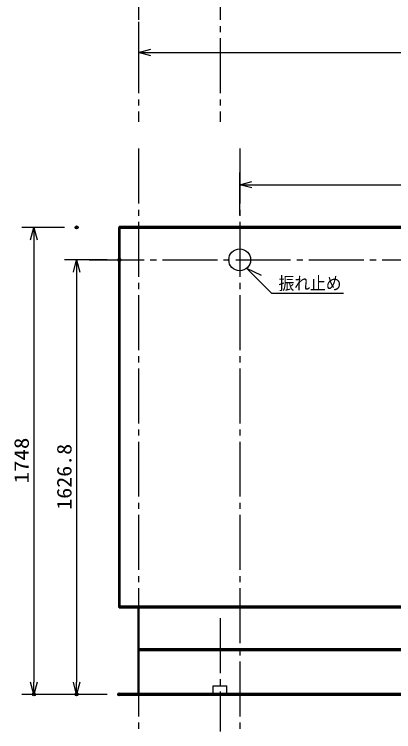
# Model space of a CAD drawing. Units: millimetres on the paper. Extents: x -384 to 384, y -238 to 239.
# Drawn here: x -373.1 to -310.9, y -232.1 to -114.6 of the extents above; entities that cross this region are included whole.
import ezdxf
from ezdxf.enums import TextEntityAlignment as Align

# ---------------------------------------------------------------- set-up
doc = ezdxf.new("R2010")
doc.units = ezdxf.units.MM
doc.header["$PDMODE"] = 32
doc.header["$PDSIZE"] = 0.5
doc.linetypes.add('CHAIN2', pattern=[12, 9, -1, 1, -1])
for name, color, linetype in [('0-1_GAIKEI', 7, 'Continuous'), ('0-3_WAKU', 4, 'Continuous'), ('0-4_0', 1, 'Continuous'), ('0-5_SUNPO', 3, 'Continuous'), ('0-6_DEFPOINTS', 7, 'Continuous')]:
    doc.layers.add(name, color=color, linetype=linetype)
doc.styles.add('ＭＳ ゴシック', font='')
doc.styles.get('ＭＳ ゴシック').set_extended_font_data('MS Gothic')

# ---------------------------------------------------------------- blocks, each defined once
blk = doc.blocks.new('_OPEN30')
at = {"layer": '0-3_WAKU', "color": 7}
blk.add_line((0, 0), (-1, 0), dxfattribs=at)
blk.add_lwpolyline([(-1, 0.2679), (0, 0), (-1, -0.2679)], dxfattribs=at)

msp = doc.modelspace()

# ---------------------------------------------------------------- linework, layer by layer
at = {"layer": '0-1_GAIKEI'}
for p, q in [((-355.726, -149.575), (-355.988, -149.575)), ((-355.726, -149.775), (-355.988, -149.775)), ((-355.726, -149.975), (-355.988, -149.975)), ((-355.726, -150.175), (-355.988, -150.175)), ((-355.726, -150.375), (-355.988, -150.375)), ((-250.244, -149.538), (-355.857, -149.538)), ((-355.726, -150.575), (-355.988, -150.575)), ((-355.726, -150.775), (-355.988, -150.775)), ((-355.726, -150.975), (-355.988, -150.975)), ((-355.726, -151.175), (-355.988, -151.175)), ((-355.726, -151.375), (-355.988, -151.375)), ((-355.726, -151.575), (-355.988, -151.575)), ((-355.726, -151.775), (-355.988, -151.775)), ((-355.726, -151.975), (-355.988, -151.975)), ((-355.726, -152.175), (-355.988, -152.175)), ((-355.726, -152.375), (-355.988, -152.375)), ((-355.726, -152.575), (-355.988, -152.575)), ((-355.726, -152.775), (-355.988, -152.775)), ((-355.726, -152.975), (-355.988, -152.975)), ((-355.726, -153.175), (-355.988, -153.175)), ((-355.726, -153.375), (-355.988, -153.375)), ((-355.726, -153.575), (-355.988, -153.575)), ((-355.726, -153.775), (-355.988, -153.775)), ((-355.726, -153.975), (-355.988, -153.975)), ((-355.726, -154.175), (-355.988, -154.175)), ((-355.726, -154.375), (-355.988, -154.375)), ((-355.726, -154.575), (-355.988, -154.575)), ((-355.726, -154.775), (-355.988, -154.775)), ((-355.726, -154.975), (-355.988, -154.975)), ((-355.726, -155.175), (-355.988, -155.175)), ((-355.726, -155.375), (-355.988, -155.375)), ((-355.726, -155.575), (-355.988, -155.575)), ((-355.726, -155.775), (-355.988, -155.775)), ((-355.726, -155.975), (-355.988, -155.975)), ((-355.726, -156.175), (-355.988, -156.175)), ((-355.726, -156.375), (-355.988, -156.375)), ((-355.726, -156.575), (-355.988, -156.575)), ((-355.726, -156.775), (-355.988, -156.775)), ((-355.726, -156.975), (-355.988, -156.975)), ((-355.726, -157.175), (-355.988, -157.175)), ((-355.726, -157.375), (-355.988, -157.375)), ((-355.726, -157.575), (-355.988, -157.575)), ((-355.726, -157.775), (-355.988, -157.775)), ((-355.726, -157.975), (-355.988, -157.975)), ((-355.726, -158.175), (-355.988, -158.175)), ((-355.726, -158.375), (-355.988, -158.375)), ((-355.726, -158.575), (-355.988, -158.575)), ((-355.726, -158.775), (-355.988, -158.775)), ((-355.726, -158.975), (-355.988, -158.975)), ((-355.726, -159.175), (-355.988, -159.175)), ((-355.726, -159.375), (-355.988, -159.375)), ((-355.726, -159.575), (-355.988, -159.575)), ((-355.726, -159.775), (-355.988, -159.775)), ((-355.726, -159.975), (-355.988, -159.975)), ((-355.726, -160.175), (-355.988, -160.175)), ((-355.726, -160.375), (-355.988, -160.375)), ((-355.726, -160.575), (-355.988, -160.575)), ((-355.726, -160.775), (-355.988, -160.775)), ((-355.726, -160.975), (-355.988, -160.975)), ((-355.726, -161.175), (-355.988, -161.175)), ((-355.726, -161.375), (-355.988, -161.375)), ((-355.726, -161.575), (-355.988, -161.575)), ((-355.726, -161.775), (-355.988, -161.775)), ((-355.726, -161.975), (-355.988, -161.975)), ((-355.726, -162.175), (-355.988, -162.175)), ((-355.726, -162.375), (-355.988, -162.375)), ((-355.726, -162.575), (-355.988, -162.575)), ((-355.726, -162.775), (-355.988, -162.775)), ((-355.726, -162.975), (-355.988, -162.975)), ((-355.726, -163.175), (-355.988, -163.175)), ((-355.726, -163.375), (-355.988, -163.375)), ((-355.726, -163.575), (-355.988, -163.575)), ((-355.726, -163.775), (-355.988, -163.775)), ((-355.726, -163.975), (-355.988, -163.975)), ((-355.726, -164.175), (-355.988, -164.175)), ((-355.726, -164.375), (-355.988, -164.375)), ((-355.726, -164.575), (-355.988, -164.575)), ((-355.726, -164.775), (-355.988, -164.775)), ((-355.726, -164.975), (-355.988, -164.975)), ((-355.726, -165.175), (-355.988, -165.175)), ((-355.726, -165.375), (-355.988, -165.375)), ((-355.726, -165.575), (-355.988, -165.575)), ((-355.726, -165.775), (-355.988, -165.775)), ((-355.726, -165.975), (-355.988, -165.975)), ((-355.726, -166.175), (-355.988, -166.175)), ((-355.726, -166.375), (-355.988, -166.375)), ((-355.726, -166.575), (-355.988, -166.575)), ((-355.726, -166.775), (-355.988, -166.775)), ((-355.726, -166.975), (-355.988, -166.975)), ((-355.726, -167.175), (-355.988, -167.175)), ((-355.726, -167.375), (-355.988, -167.375)), ((-355.726, -167.575), (-355.988, -167.575)), ((-355.726, -167.775), (-355.988, -167.775)), ((-355.726, -167.975), (-355.988, -167.975)), ((-355.726, -168.175), (-355.988, -168.175)), ((-355.726, -168.375), (-355.988, -168.375)), ((-355.726, -168.575), (-355.988, -168.575)), ((-355.726, -168.775), (-355.988, -168.775)), ((-355.726, -168.975), (-355.988, -168.975)), ((-355.726, -169.175), (-355.988, -169.175)), ((-355.726, -169.375), (-355.988, -169.375)), ((-355.726, -169.575), (-355.988, -169.575)), ((-355.726, -169.775), (-355.988, -169.775)), ((-355.726, -169.975), (-355.988, -169.975)), ((-355.726, -170.175), (-355.988, -170.175)), ((-355.726, -170.375), (-355.988, -170.375)), ((-355.726, -170.575), (-355.988, -170.575)), ((-355.726, -170.775), (-355.988, -170.775)), ((-355.726, -170.975), (-355.988, -170.975)), ((-355.726, -171.175), (-355.988, -171.175)), ((-355.726, -171.375), (-355.988, -171.375)), ((-355.726, -171.575), (-355.988, -171.575)), ((-355.726, -171.775), (-355.988, -171.775)), ((-355.726, -171.975), (-355.988, -171.975)), ((-355.726, -172.175), (-355.988, -172.175)), ((-355.726, -172.375), (-355.988, -172.375)), ((-355.726, -172.575), (-355.988, -172.575)), ((-355.726, -172.775), (-355.988, -172.775)), ((-355.726, -172.975), (-355.988, -172.975)), ((-355.726, -173.175), (-355.988, -173.175)), ((-355.726, -173.375), (-355.988, -173.375)), ((-355.726, -173.575), (-355.988, -173.575)), ((-355.726, -173.775), (-355.988, -173.775)), ((-355.726, -173.975), (-355.988, -173.975)), ((-355.726, -174.175), (-355.988, -174.175)), ((-355.726, -174.375), (-355.988, -174.375)), ((-355.726, -174.575), (-355.988, -174.575)), ((-355.726, -174.775), (-355.988, -174.775)), ((-355.726, -174.975), (-355.988, -174.975)), ((-355.726, -175.175), (-355.988, -175.175)), ((-355.726, -175.375), (-355.988, -175.375)), ((-355.726, -175.575), (-355.988, -175.575)), ((-355.726, -175.775), (-355.988, -175.775)), ((-355.726, -175.975), (-355.988, -175.975)), ((-355.726, -176.175), (-355.988, -176.175)), ((-355.726, -176.375), (-355.988, -176.375)), ((-355.726, -176.575), (-355.988, -176.575)), ((-355.726, -176.775), (-355.988, -176.775)), ((-355.726, -176.975), (-355.988, -176.975)), ((-355.726, -177.175), (-355.988, -177.175)), ((-355.726, -177.375), (-355.988, -177.375)), ((-355.726, -177.575), (-355.988, -177.575)), ((-355.726, -177.775), (-355.988, -177.775)), ((-355.726, -177.975), (-355.988, -177.975)), ((-355.726, -178.175), (-355.988, -178.175)), ((-355.726, -178.375), (-355.988, -178.375)), ((-355.726, -178.575), (-355.988, -178.575)), ((-355.726, -178.775), (-355.988, -178.775)), ((-355.726, -178.975), (-355.988, -178.975)), ((-355.726, -179.175), (-355.988, -179.175)), ((-355.726, -179.375), (-355.988, -179.375)), ((-355.726, -179.575), (-355.988, -179.575)), ((-355.726, -179.775), (-355.988, -179.775)), ((-355.726, -179.975), (-355.988, -179.975)), ((-355.726, -180.175), (-355.988, -180.175)), ((-355.726, -180.375), (-355.988, -180.375)), ((-355.726, -180.575), (-355.988, -180.575)), ((-355.726, -180.775), (-355.988, -180.775)), ((-355.726, -180.975), (-355.988, -180.975)), ((-355.726, -181.175), (-355.988, -181.175)), ((-355.726, -181.375), (-355.988, -181.375)), ((-355.726, -181.575), (-355.988, -181.575)), ((-355.726, -181.775), (-355.988, -181.775)), ((-355.726, -181.975), (-355.988, -181.975)), ((-355.726, -182.175), (-355.988, -182.175)), ((-355.726, -182.375), (-355.988, -182.375)), ((-355.726, -182.575), (-355.988, -182.575)), ((-355.726, -182.775), (-355.988, -182.775)), ((-355.726, -182.975), (-355.988, -182.975)), ((-355.726, -183.175), (-355.988, -183.175)), ((-355.726, -183.375), (-355.988, -183.375)), ((-355.726, -183.575), (-355.988, -183.575)), ((-355.726, -183.775), (-355.988, -183.775)), ((-355.726, -183.975), (-355.988, -183.975)), ((-355.726, -184.175), (-355.988, -184.175)), ((-355.726, -184.375), (-355.988, -184.375)), ((-355.726, -184.575), (-355.988, -184.575)), ((-355.726, -184.775), (-355.988, -184.775)), ((-355.726, -184.975), (-355.988, -184.975)), ((-355.726, -185.175), (-355.988, -185.175)), ((-355.726, -185.375), (-355.988, -185.375)), ((-355.726, -185.575), (-355.988, -185.575)), ((-355.726, -185.775), (-355.988, -185.775)), ((-355.726, -185.975), (-355.988, -185.975)), ((-355.726, -186.175), (-355.988, -186.175)), ((-355.726, -186.375), (-355.988, -186.375)), ((-355.726, -186.575), (-355.988, -186.575)), ((-355.726, -186.775), (-355.988, -186.775)), ((-355.726, -186.975), (-355.988, -186.975)), ((-355.726, -187.175), (-355.988, -187.175)), ((-355.726, -187.375), (-355.988, -187.375)), ((-355.726, -187.575), (-355.988, -187.575)), ((-355.726, -187.775), (-355.988, -187.775)), ((-355.726, -187.975), (-355.988, -187.975)), ((-355.726, -188.175), (-355.988, -188.175)), ((-355.726, -188.375), (-355.988, -188.375)), ((-355.726, -188.575), (-355.988, -188.575)), ((-355.726, -188.775), (-355.988, -188.775)), ((-355.726, -188.975), (-355.988, -188.975)), ((-355.726, -189.175), (-355.988, -189.175)), ((-355.726, -189.375), (-355.988, -189.375)), ((-355.726, -189.575), (-355.988, -189.575)), ((-355.726, -189.775), (-355.988, -189.775)), ((-355.726, -189.975), (-355.988, -189.975)), ((-355.726, -190.175), (-355.988, -190.175)), ((-355.726, -190.375), (-355.988, -190.375)), ((-355.726, -190.575), (-355.988, -190.575)), ((-355.726, -190.775), (-355.988, -190.775)), ((-355.726, -190.975), (-355.988, -190.975)), ((-355.726, -191.175), (-355.988, -191.175)), ((-355.726, -191.375), (-355.988, -191.375)), ((-355.726, -191.575), (-355.988, -191.575)), ((-355.726, -191.775), (-355.988, -191.775)), ((-355.726, -191.975), (-355.988, -191.975)), ((-355.726, -192.175), (-355.988, -192.175)), ((-355.726, -192.375), (-355.988, -192.375)), ((-355.726, -192.575), (-355.988, -192.575)), ((-355.726, -192.775), (-355.988, -192.775)), ((-355.726, -192.975), (-355.988, -192.975)), ((-355.726, -193.175), (-355.988, -193.175)), ((-355.726, -193.375), (-355.988, -193.375)), ((-355.726, -193.575), (-355.988, -193.575)), ((-355.726, -193.775), (-355.988, -193.775)), ((-355.726, -193.975), (-355.988, -193.975)), ((-355.726, -194.175), (-355.988, -194.175)), ((-355.726, -194.375), (-355.988, -194.375)), ((-355.726, -194.575), (-355.988, -194.575)), ((-355.726, -194.775), (-355.988, -194.775)), ((-355.726, -194.975), (-355.988, -194.975)), ((-355.726, -195.175), (-355.988, -195.175)), ((-355.726, -195.375), (-355.988, -195.375)), ((-355.726, -195.575), (-355.988, -195.575)), ((-355.726, -195.775), (-355.988, -195.775)), ((-355.726, -195.975), (-355.988, -195.975)), ((-355.726, -196.175), (-355.988, -196.175)), ((-355.726, -196.375), (-355.988, -196.375)), ((-355.726, -196.575), (-355.988, -196.575)), ((-355.726, -196.775), (-355.988, -196.775)), ((-355.726, -196.975), (-355.988, -196.975)), ((-355.726, -197.175), (-355.988, -197.175)), ((-355.726, -197.375), (-355.988, -197.375)), ((-355.726, -197.575), (-355.988, -197.575)), ((-355.726, -197.775), (-355.988, -197.775)), ((-355.726, -197.975), (-355.988, -197.975)), ((-355.726, -198.175), (-355.988, -198.175)), ((-355.726, -198.375), (-355.988, -198.375)), ((-355.726, -198.575), (-355.988, -198.575)), ((-355.726, -198.775), (-355.988, -198.775)), ((-355.726, -198.975), (-355.988, -198.975)), ((-355.726, -199.175), (-355.988, -199.175)), ((-355.726, -199.375), (-355.988, -199.375)), ((-355.726, -199.575), (-355.988, -199.575)), ((-355.726, -199.775), (-355.988, -199.775)), ((-355.726, -199.975), (-355.988, -199.975)), ((-355.726, -200.175), (-355.988, -200.175)), ((-355.726, -200.375), (-355.988, -200.375)), ((-355.726, -200.575), (-355.988, -200.575)), ((-355.726, -200.775), (-355.988, -200.775)), ((-355.726, -200.975), (-355.988, -200.975)), ((-355.726, -201.175), (-355.988, -201.175)), ((-355.726, -201.375), (-355.988, -201.375)), ((-355.726, -201.575), (-355.988, -201.575)), ((-355.726, -201.775), (-355.988, -201.775)), ((-355.726, -201.975), (-355.988, -201.975)), ((-355.726, -202.175), (-355.988, -202.175)), ((-355.726, -202.375), (-355.988, -202.375)), ((-355.726, -202.575), (-355.988, -202.575)), ((-355.726, -202.775), (-355.988, -202.775)), ((-355.726, -202.975), (-355.988, -202.975)), ((-355.726, -203.175), (-355.988, -203.175)), ((-355.726, -203.375), (-355.988, -203.375)), ((-355.726, -203.575), (-355.988, -203.575)), ((-355.726, -203.775), (-355.988, -203.775)), ((-355.726, -203.975), (-355.988, -203.975)), ((-355.726, -204.175), (-355.988, -204.175)), ((-355.726, -204.375), (-355.988, -204.375)), ((-355.726, -204.575), (-355.988, -204.575)), ((-355.726, -204.775), (-355.988, -204.775)), ((-355.726, -204.975), (-355.988, -204.975)), ((-355.726, -205.175), (-355.988, -205.175)), ((-355.726, -205.375), (-355.988, -205.375)), ((-355.726, -205.575), (-355.988, -205.575)), ((-355.726, -205.775), (-355.988, -205.775)), ((-355.726, -205.975), (-355.988, -205.975)), ((-355.726, -206.175), (-355.988, -206.175)), ((-355.726, -206.375), (-355.988, -206.375)), ((-355.726, -206.575), (-355.988, -206.575)), ((-355.726, -206.775), (-355.988, -206.775)), ((-355.726, -206.975), (-355.988, -206.975)), ((-355.726, -207.175), (-355.988, -207.175)), ((-355.726, -207.375), (-355.988, -207.375)), ((-355.726, -207.575), (-355.988, -207.575)), ((-355.726, -207.775), (-355.988, -207.775)), ((-355.726, -207.975), (-355.988, -207.975)), ((-355.726, -208.175), (-355.988, -208.175)), ((-355.726, -208.375), (-355.988, -208.375)), ((-355.726, -208.575), (-355.988, -208.575)), ((-355.726, -208.775), (-355.988, -208.775)), ((-355.726, -208.975), (-355.988, -208.975)), ((-355.726, -209.175), (-355.988, -209.175)), ((-355.726, -209.375), (-355.988, -209.375)), ((-355.726, -209.575), (-355.988, -209.575)), ((-355.726, -209.775), (-355.988, -209.775)), ((-355.726, -209.975), (-355.988, -209.975)), ((-355.726, -210.175), (-355.988, -210.175)), ((-355.726, -210.375), (-355.988, -210.375)), ((-355.726, -210.575), (-355.988, -210.575)), ((-355.726, -210.775), (-355.988, -210.775)), ((-355.726, -210.975), (-355.988, -210.975)), ((-355.726, -211.175), (-355.988, -211.175)), ((-355.726, -211.375), (-355.988, -211.375)), ((-355.726, -211.575), (-355.988, -211.575)), ((-250.244, -211.707), (-355.857, -211.707)), ((-352.576, -211.682), (-352.838, -211.682)), ((-352.576, -211.882), (-352.838, -211.882)), ((-352.576, -212.082), (-352.838, -212.082)), ((-352.576, -212.282), (-352.838, -212.282)), ((-352.576, -212.482), (-352.838, -212.482)), ((-352.707, -211.675), (-253.394, -211.675)), ((-352.576, -212.682), (-352.838, -212.682)), ((-352.576, -212.882), (-352.838, -212.882)), ((-352.576, -213.082), (-352.838, -213.082)), ((-352.576, -213.282), (-352.838, -213.282)), ((-352.576, -213.482), (-352.838, -213.482)), ((-352.576, -213.682), (-352.838, -213.682)), ((-352.576, -213.882), (-352.838, -213.882)), ((-352.576, -214.082), (-352.838, -214.082)), ((-352.576, -214.282), (-352.838, -214.282)), ((-352.576, -214.482), (-352.838, -214.482)), ((-352.576, -214.682), (-352.838, -214.682)), ((-352.576, -214.882), (-352.838, -214.882)), ((-352.576, -215.082), (-352.838, -215.082)), ((-352.576, -215.282), (-352.838, -215.282)), ((-352.576, -215.482), (-352.838, -215.482)), ((-352.576, -215.682), (-352.838, -215.682)), ((-352.576, -215.882), (-352.838, -215.882)), ((-352.576, -216.082), (-352.838, -216.082)), ((-352.576, -216.282), (-352.838, -216.282)), ((-352.576, -216.482), (-352.838, -216.482)), ((-352.576, -216.682), (-352.838, -216.682)), ((-352.576, -216.882), (-352.838, -216.882)), ((-352.576, -217.082), (-352.838, -217.082)), ((-352.576, -217.282), (-352.838, -217.282)), ((-352.576, -217.482), (-352.838, -217.482)), ((-352.576, -217.682), (-352.838, -217.682)), ((-352.576, -217.882), (-352.838, -217.882)), ((-352.576, -218.082), (-352.838, -218.082)), ((-352.576, -218.282), (-352.838, -218.282)), ((-352.576, -218.482), (-352.838, -218.482)), ((-352.576, -218.682), (-352.838, -218.682)), ((-352.576, -218.882), (-352.838, -218.882)), ((-352.576, -219.082), (-352.838, -219.082)), ((-352.576, -219.282), (-352.838, -219.282)), ((-352.576, -219.482), (-352.838, -219.482)), ((-352.576, -219.682), (-352.838, -219.682)), ((-253.394, -218.689), (-352.707, -218.689)), ((-352.576, -219.882), (-352.838, -219.882)), ((-352.576, -220.082), (-352.838, -220.082)), ((-352.576, -220.282), (-352.838, -220.282)), ((-352.576, -220.482), (-352.838, -220.482)), ((-352.576, -220.682), (-352.838, -220.682)), ((-352.576, -220.882), (-352.838, -220.882)), ((-352.576, -221.082), (-352.838, -221.082)), ((-352.576, -221.282), (-352.838, -221.282)), ((-352.576, -221.482), (-352.838, -221.482)), ((-352.576, -221.682), (-352.838, -221.682)), ((-352.576, -221.882), (-352.838, -221.882)), ((-352.576, -222.082), (-352.838, -222.082)), ((-352.576, -222.282), (-352.838, -222.282)), ((-352.576, -222.482), (-352.838, -222.482)), ((-352.576, -222.682), (-352.838, -222.682)), ((-352.576, -222.882), (-352.838, -222.882)), ((-352.576, -223.082), (-352.838, -223.082)), ((-352.576, -223.282), (-352.838, -223.282)), ((-352.576, -223.482), (-352.838, -223.482)), ((-352.576, -223.682), (-352.838, -223.682)), ((-352.576, -223.882), (-352.838, -223.882)), ((-352.576, -224.082), (-352.838, -224.082)), ((-352.576, -224.282), (-352.838, -224.282)), ((-352.576, -224.482), (-352.838, -224.482)), ((-352.576, -224.682), (-352.838, -224.682)), ((-352.576, -224.882), (-352.838, -224.882)), ((-352.576, -225.082), (-352.838, -225.082)), ((-352.576, -225.282), (-352.838, -225.282)), ((-352.576, -225.482), (-352.838, -225.482)), ((-250.244, -226.013), (-355.857, -226.013)), ((-352.576, -225.682), (-352.838, -225.682)), ((-352.576, -225.882), (-352.838, -225.882))]:
    msp.add_line(p, q, dxfattribs=at)
at = {"layer": '0-1_GAIKEI', "color": 1}
msp.add_line((-338.239, -225.982), (-338.239, -224.572), dxfattribs=at)
at = {"layer": '0-1_GAIKEI'}
for points in [[(-355.726, -211.675), (-355.726, -149.507), (-355.988, -149.507), (-355.988, -211.675)], [(-355.857, -149.638), (-250.244, -149.638), (-250.244, -149.375), (-355.857, -149.375)], [(-355.857, -211.807), (-250.244, -211.807), (-250.244, -211.544), (-355.857, -211.544)], [(-352.576, -225.982), (-352.576, -211.675), (-352.838, -211.675), (-352.838, -225.982)], [(-253.394, -218.527), (-352.707, -218.527), (-352.707, -218.789), (-253.394, -218.789)], [(-355.857, -226.113), (-250.244, -226.113), (-250.244, -225.85), (-355.857, -225.85)]]:
    msp.add_lwpolyline(points, close=True, dxfattribs=at)
at = {"layer": '0-1_GAIKEI', "color": 1}
msp.add_lwpolyline([(-340.461, -225.982), (-340.461, -224.572), (-338.239, -224.572)], dxfattribs=at)
at = {"layer": '0-4_0', "linetype": 'CHAIN2'}
for p, q in [((-352.707, -70.527), (-352.707, -132.223)), ((-339.35, -70.527), (-339.35, -132.223)), ((-352.707, -136.598), (-352.707, -232.086)), ((-336.126, -136.598), (-336.126, -232.086)), ((-360.782, -154.809), (-245.319, -154.809)), ((-339.35, -213.487), (-339.35, -232.086))]:
    msp.add_line(p, q, dxfattribs=at)
at = {"layer": '0-4_0', "color": 3}
for p, q in [((-364.857, -149.507), (-371.857, -149.507)), ((-369.857, -151.507), (-369.857, -223.982)), ((-364.857, -225.982), (-371.857, -225.982))]:
    msp.add_line(p, q, dxfattribs=at)
at = {"layer": '0-4_0'}
msp.add_line((-335.001, -156.199), (-332.622, -157.308), dxfattribs=at)
msp.add_lwpolyline([(-319.102, -160.351), (-330.849, -160.351), (-335.001, -156.199)], dxfattribs=at)
at = {"layer": '0-4_0', "color": 7}
msp.add_circle((-336.126, -154.809), 1.788, dxfattribs=at)
at = {"layer": '0-5_SUNPO'}
for p, q in [((-352.707, -115.848), (-352.707, -122.848)), ((-350.707, -120.848), (-255.394, -120.848)), ((-336.126, -147.507), (-336.126, -140.507)), ((-334.126, -142.507), (-271.976, -142.507)), ((-357.857, -154.809), (-364.857, -154.809)), ((-362.857, -156.809), (-362.857, -223.982)), ((-357.857, -225.982), (-364.857, -225.982))]:
    msp.add_line(p, q, dxfattribs=at)
at = {"layer": '0-5_SUNPO', "color": 7}
for p in [(-362.857, -149.507), (-369.857, -225.982), (-362.857, -225.982)]:
    msp.add_point(p, dxfattribs=at)
at = {"layer": '0-6_DEFPOINTS'}
for p in [(-336.126, -149.507), (-355.857, -154.809), (-362.857, -225.982), (-355.857, -225.982)]:
    msp.add_point(p, dxfattribs=at)

# ---------------------------------------------------------------- block references
at = {"layer": '0-4_0', "xscale": 2, "yscale": 2}
for p, rotation in [((-369.857, -149.507), 90), ((-369.857, -225.982), 270)]:
    msp.add_blockref('_OPEN30', p, dxfattribs=dict(at, rotation=rotation))
at = {"layer": '0-5_SUNPO', "xscale": 2, "yscale": 2}
for p, rotation in [((-352.707, -120.848), 180), ((-336.126, -142.507), 180), ((-362.857, -154.809), 90), ((-362.857, -225.982), 270)]:
    msp.add_blockref('_OPEN30', p, dxfattribs=dict(at, rotation=rotation))

# ---------------------------------------------------------------- texts
at = {"layer": '0-4_0', "color": 2, "style": 'ＭＳ ゴシック', "width": 0.9}
msp.add_text('振れ止め', height=2.104, dxfattribs=at).set_placement((-329.761, -160.335), align=Align.BOTTOM_LEFT)
at = {"layer": '0-4_0', "color": 3, "style": 'ＭＳ ゴシック', "width": 1.15}
msp.add_text('1748', height=2.405, rotation=90, dxfattribs=at).set_placement((-369.966, -191.451), align=Align.BOTTOM_LEFT)
at = {"layer": '0-5_SUNPO', "style": 'ＭＳ ゴシック', "width": 1.1}
msp.add_text('1626.8', height=2.405, rotation=90, dxfattribs=at).set_placement((-362.966, -195.743), align=Align.BOTTOM_LEFT)

doc.saveas('drawing.dxf')
